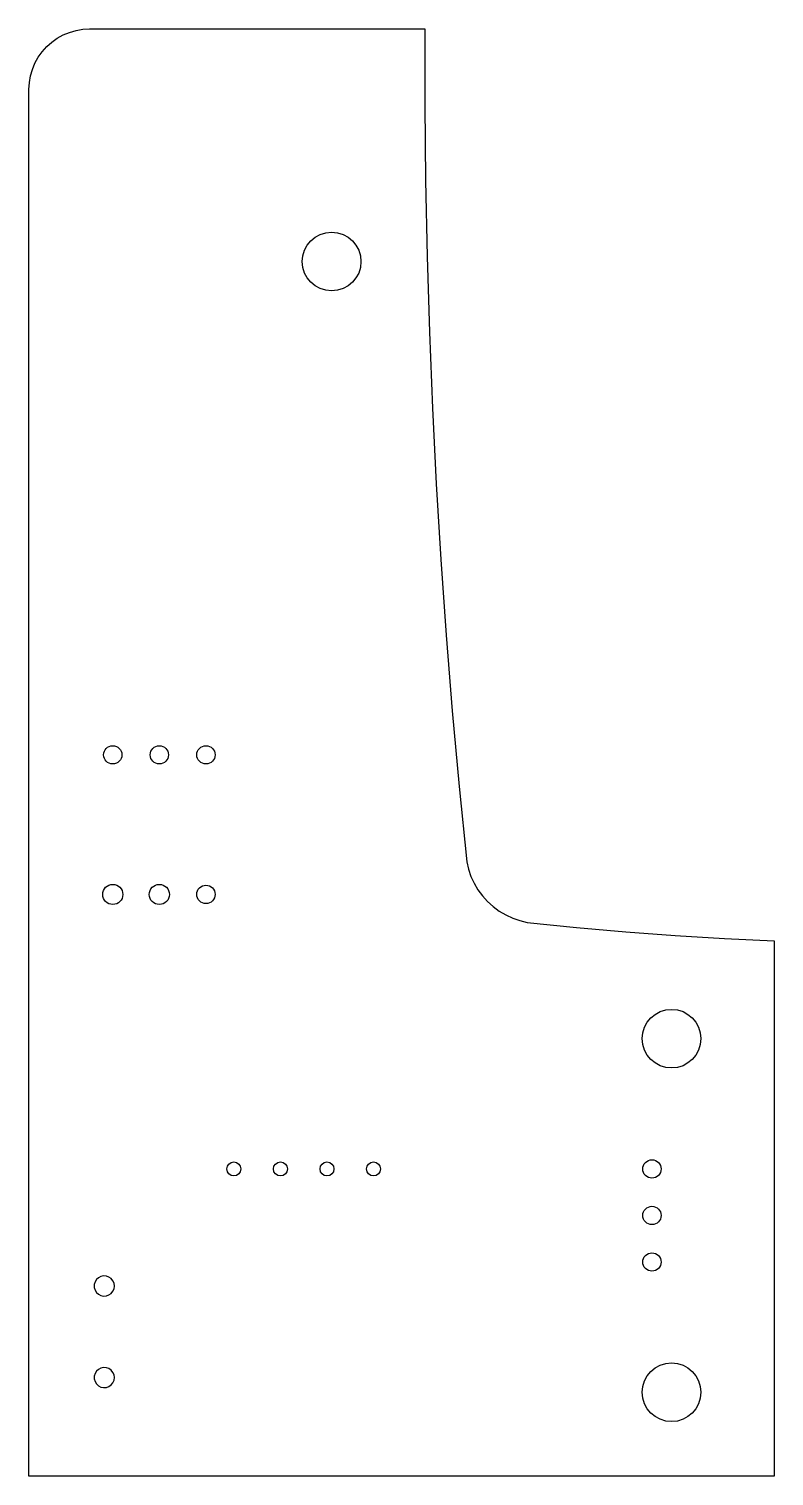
# Model space of a CAD drawing. Header units: millimetres. Extents: x -40.6 to 0, y 0 to 79.
import ezdxf

# ---------------------------------------------------------------- set-up
doc = ezdxf.new("R2010")
doc.units = ezdxf.units.MM

msp = doc.modelspace()

# ---------------------------------------------------------------- linework, layer by layer
at = {"color": 7, "linetype": 'Continuous', "lineweight": 25}
for p, q in [((-37.707707, 78.973238), (-37.338, 78.994)), ((-37.338, 78.994), (-19.05, 78.994)), ((-19.05, 78.994), (-19.048986, 74.853437)), ((-39.672867, 78.026867), (-39.396763, 78.273608)), ((-39.396763, 78.273608), (-39.09477, 78.487883)), ((-39.09477, 78.487883), (-38.770684, 78.666999)), ((-38.770684, 78.666999), (-38.428581, 78.808703)), ((-38.428581, 78.808703), (-38.072764, 78.911212)), ((-38.072764, 78.911212), (-37.707707, 78.973238)), ((-40.312999, 77.124684), (-40.133883, 77.44877)), ((-40.133883, 77.44877), (-39.919608, 77.750763)), ((-39.919608, 77.750763), (-39.672867, 78.026867)), ((-40.557212, 76.426764), (-40.454703, 76.782581)), ((-40.454703, 76.782581), (-40.312999, 77.124684)), ((-40.64, 75.692), (-40.619238, 76.061707)), ((-40.619238, 76.061707), (-40.557212, 76.426764)), ((-40.64, 0), (-40.64, 75.692)), ((-19.048986, 74.853437), (-19.006574, 70.713091)), ((-19.006574, 70.713091), (-18.922768, 66.573376)), ((-18.922768, 66.573376), (-18.797575, 62.434706)), ((-18.797575, 62.434706), (-18.631009, 58.297494)), ((-18.631009, 58.297494), (-18.423087, 54.162155)), ((-18.423087, 54.162155), (-18.173828, 50.029101)), ((-18.173828, 50.029101), (-17.883259, 45.898746)), ((-17.883259, 45.898746), (-17.551407, 41.771502)), ((-17.551407, 41.771502), (-17.178307, 37.647783)), ((-17.178307, 37.647783), (-16.764, 33.528)), ((-16.764, 33.528), (-16.669532, 33.125118)), ((-16.669532, 33.125118), (-16.534954, 32.733805)), ((-16.534954, 32.733805), (-16.361635, 32.358041)), ((-16.361635, 32.358041), (-16.151338, 32.001652)), ((-16.151338, 32.001652), (-15.906205, 31.668264)), ((-15.906205, 31.668264), (-15.62873, 31.36127)), ((-15.62873, 31.36127), (-15.321736, 31.083795)), ((-15.321736, 31.083795), (-14.988348, 30.838662)), ((-14.988348, 30.838662), (-14.631959, 30.628365)), ((-14.631959, 30.628365), (-14.256195, 30.455046)), ((-14.256195, 30.455046), (-13.864882, 30.320468)), ((-13.864882, 30.320468), (-13.462, 30.226)), ((-13.462, 30.226), (-10.776006, 29.945353)), ((-10.776006, 29.945353), (-8.086251, 29.703383)), ((-8.086251, 29.703383), (-5.393294, 29.500141)), ((-5.393294, 29.500141), (-2.697691, 29.335669)), ((-2.697691, 29.335669), (0, 29.21)), ((0, 29.21), (0, 0)), ((-37.034966, 10.593121), (-37.075377, 10.448892)), ((-37.075377, 10.448892), (-37.075377, 10.299108)), ((-37.075377, 10.299108), (-37.034966, 10.154879)), ((-36.957141, 10.721098), (-37.034966, 10.593121)), ((-36.847674, 10.823333), (-36.957141, 10.721098)), ((-36.714684, 10.892244), (-36.847674, 10.823333)), ((-36.568033, 10.922718), (-36.714684, 10.892244)), ((-36.418599, 10.912496), (-36.568033, 10.922718)), ((-36.277464, 10.862337), (-36.418599, 10.912496)), ((-36.155096, 10.77596), (-36.277464, 10.862337)), ((-36.060569, 10.659771), (-36.155096, 10.77596)), ((-36.000895, 10.522388), (-36.060569, 10.659771)), ((-35.9805, 10.374), (-36.000895, 10.522388)), ((-36.000895, 10.225612), (-35.9805, 10.374)), ((-37.034966, 10.154879), (-36.957141, 10.026902)), ((-36.957141, 10.026902), (-36.847674, 9.924667)), ((-36.847674, 9.924667), (-36.714684, 9.855756)), ((-36.714684, 9.855756), (-36.568033, 9.825282)), ((-36.568033, 9.825282), (-36.418599, 9.835504)), ((-36.418599, 9.835504), (-36.277464, 9.885663)), ((-36.277464, 9.885663), (-36.155096, 9.97204)), ((-36.155096, 9.97204), (-36.060569, 10.088229)), ((-36.060569, 10.088229), (-36.000895, 10.225612)), ((-37.034966, 5.593121), (-37.075377, 5.448892)), ((-36.957141, 5.721098), (-37.034966, 5.593121)), ((-36.847674, 5.823333), (-36.957141, 5.721098)), ((-36.714684, 5.892244), (-36.847674, 5.823333)), ((-36.568033, 5.922718), (-36.714684, 5.892244)), ((-36.418599, 5.912496), (-36.568033, 5.922718)), ((-36.277464, 5.862337), (-36.418599, 5.912496)), ((-36.155096, 5.77596), (-36.277464, 5.862337)), ((-36.060569, 5.659771), (-36.155096, 5.77596)), ((-36.000895, 5.522388), (-36.060569, 5.659771)), ((-37.075377, 5.448892), (-37.075377, 5.299108)), ((-37.075377, 5.299108), (-37.034966, 5.154879)), ((-37.034966, 5.154879), (-36.957141, 5.026902)), ((-36.957141, 5.026902), (-36.847674, 4.924667)), ((-36.847674, 4.924667), (-36.714684, 4.855756)), ((-36.714684, 4.855756), (-36.568033, 4.825282)), ((-36.568033, 4.825282), (-36.418599, 4.835504)), ((-36.418599, 4.835504), (-36.277464, 4.885663)), ((-36.277464, 4.885663), (-36.155096, 4.97204)), ((-36.155096, 4.97204), (-36.060569, 5.088229)), ((-36.060569, 5.088229), (-36.000895, 5.225612)), ((-35.9805, 5.374), (-36.000895, 5.522388)), ((-36.000895, 5.225612), (-35.9805, 5.374)), ((0, 0), (-40.64, 0))]:
    msp.add_line(p, q, dxfattribs=at)
for centre, radius in [((-24.13, 66.294), 1.6), ((-36.068, 39.37), 0.5), ((-33.528, 39.37), 0.5), ((-30.988, 39.37), 0.5), ((-36.068, 31.75), 0.55), ((-33.528, 31.75), 0.55), ((-30.988, 31.75), 0.5), ((-5.588, 23.876), 1.6), ((-29.464, 16.764), 0.381), ((-26.924, 16.764), 0.381), ((-24.384, 16.764), 0.381), ((-21.844, 16.764), 0.381), ((-6.661, 16.764), 0.5), ((-6.661, 14.224), 0.5), ((-6.661, 11.684), 0.5), ((-5.588, 4.572), 1.6)]:
    msp.add_circle(centre, radius, dxfattribs=at)

doc.saveas('drawing.dxf')
